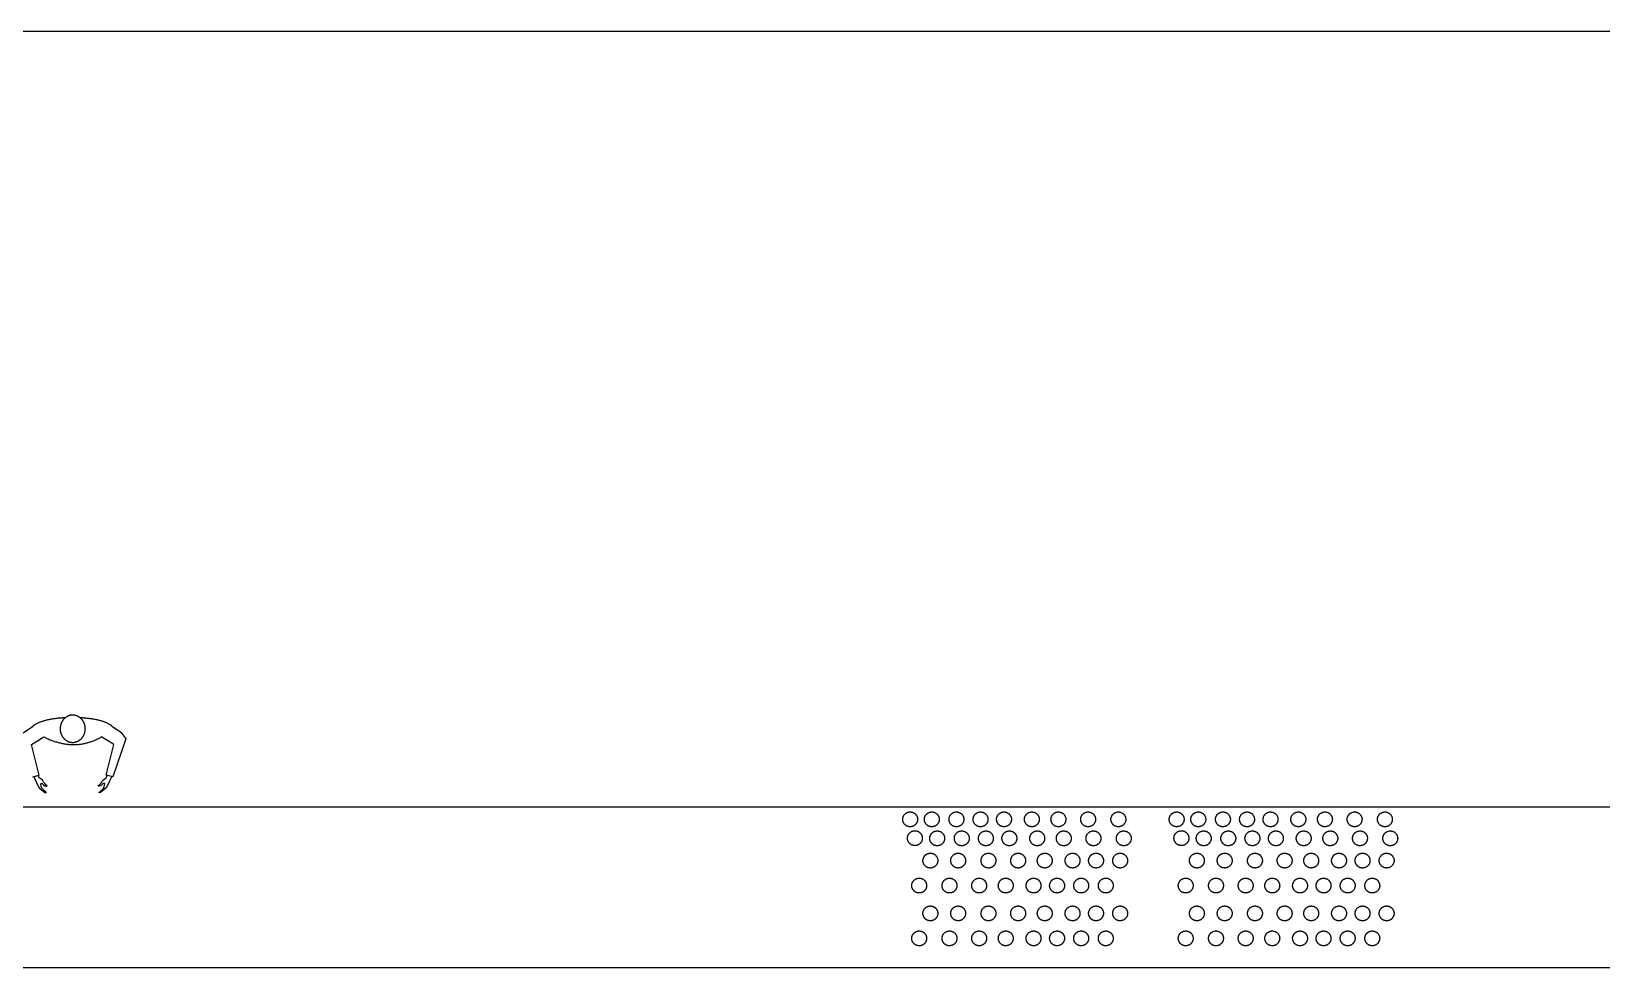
# Model space of a CAD drawing. Extents: x 539033 to 804858, y 468425 to 1263560.
# Drawn here: x 735568 to 742610, y 495138 to 499339 of the extents above; entities that cross this region are included whole.
import ezdxf

# ---------------------------------------------------------------- set-up
doc = ezdxf.new("R2010")
doc.units = 0
doc.header["$LTSCALE"] = 1000
doc.header["$MEASUREMENT"] = 0
doc.linetypes.add('DASHED2', pattern=[0.375, 0.25, -0.125])
doc.linetypes.add('HIDDEN2', pattern=[4.7625, 3.175, -1.5875])
doc.layers.get('0').update_dxf_attribs({"linetype": 'CONTINUOUS'})
doc.layers.add('4', color=7, linetype='HIDDEN2', lineweight=15)
doc.layers.add('柱子', color=7, linetype='CONTINUOUS')

msp = doc.modelspace()

# ---------------------------------------------------------------- linework, layer by layer
at = {"linetype": 'DASHED2', "lineweight": 25, "ltscale": 100}
for centre in [(739509.2, 495803.4), (739606.3, 495803.4), (739716.7, 495803.4), (739824.8, 495803.4), (739930.1, 495803.4), (740054.9, 495803.4), (740174.1, 495803.4), (740307.2, 495803.4), (740443, 495803.4), (740704.3, 495803.4), (740801.4, 495803.4), (740911.8, 495803.4), (741019.9, 495803.4), (741125.3, 495803.4), (741250, 495803.4), (741369.2, 495803.4), (741502.3, 495803.4), (741638.2, 495803.4), (739530.4, 495719), (739630.4, 495718.2), (739740.7, 495718.2), (739848.9, 495718.2), (739954.2, 495718.2), (740079, 495718.2), (740198.2, 495718.2), (740331.2, 495718.2), (740467.1, 495718.2), (740725.5, 495719), (740825.5, 495718.2), (740935.9, 495718.2), (741044, 495718.2), (741149.3, 495718.2), (741274.1, 495718.2), (741393.3, 495718.2), (741526.4, 495718.2), (741662.2, 495718.2), (739599.9, 495618.4), (739724.5, 495618.4), (739860.4, 495618.4), (739993.5, 495618.4), (740112.7, 495618.4), (740237.4, 495618.4), (740342.8, 495618.4), (740450.9, 495618.4), (740795, 495618.4), (740919.7, 495618.4), (741055.5, 495618.4), (741188.6, 495618.4), (741307.8, 495618.4), (741432.6, 495618.4), (741537.9, 495618.4), (741646, 495618.4), (739549.7, 495506.3), (739685.6, 495506.3), (739818.7, 495506.3), (739937.9, 495506.3), (740062.6, 495506.3), (740168, 495506.3), (740276.1, 495506.3), (740386.5, 495506.3), (740744.9, 495506.3), (740880.7, 495506.3), (741013.8, 495506.3), (741133, 495506.3), (741257.7, 495506.3), (741363.1, 495506.3), (741471.2, 495506.3), (741581.6, 495506.3), (739599.9, 495381.5), (739724.5, 495381.5), (739860.4, 495381.5), (739993.5, 495381.5), (740112.7, 495381.5), (740237.4, 495381.5), (740342.8, 495381.5), (740450.9, 495381.5), (740795, 495381.5), (740919.7, 495381.5), (741055.5, 495381.5), (741188.6, 495381.5), (741307.8, 495381.5), (741432.6, 495381.5), (741537.9, 495381.5), (741646, 495381.5), (739549.7, 495269.4), (739685.6, 495269.4), (739818.7, 495269.4), (739937.9, 495269.4), (740062.6, 495269.4), (740168, 495269.4), (740276.1, 495269.4), (740386.5, 495269.4), (740744.9, 495269.4), (740880.7, 495269.4), (741013.8, 495269.4), (741133, 495269.4), (741257.7, 495269.4), (741363.1, 495269.4), (741471.2, 495269.4), (741581.6, 495269.4)]:
    msp.add_circle(centre, 33.3, dxfattribs=at)
at = {"layer": '4', "color": 0, "lineweight": 25}
for p, q in [((735572.9, 496218.9), (735532.2, 496189.9)), ((735568.5, 496139.4), (735624, 496173.9)), ((735603.2, 496001.4), (735568.5, 496139.4)), ((735574.3, 495994.2), (735603.2, 496001.4))]:
    msp.add_line(p, q, dxfattribs=at)
msp.add_lwpolyline([(735572.9, 496218.9, -0.103432), (735578.1, 496224.2, -0.080082), (735623.5, 496245, -0.039093), (735677.6, 496255.6, -0.016245), (735720.1, 496259.1, -0.028628)], format="xyb", dxfattribs=at)
msp.add_lwpolyline([(735753.6, 496148.7, -0.106438), (735732.4, 496153.3, -0.101435), (735713.9, 496166.7, -0.09508), (735701.8, 496186.3, -0.091026), (735697.4, 496210, -0.091026), (735701.8, 496233.7, -0.09508), (735713.9, 496253.3, -0.101435), (735732.4, 496266.7, -0.106438), (735753.6, 496271.2, -0.106438), (735774.9, 496266.7, -0.101435), (735793.4, 496253.3, -0.09508), (735805.5, 496233.7, -0.091026), (735809.8, 496210, -0.091026), (735805.5, 496186.3, -0.09508), (735793.4, 496166.7, -0.101435), (735774.9, 496153.3, -0.106438)], format="xyb", close=True, dxfattribs=at)
for points in [[(735928.3, 496223.2), (735969.1, 496194.2), (735992.2, 496165.3), (735933, 495994.2), (735904.1, 496001.4), (735938.8, 496139.4), (735883.3, 496173.9)], [(735578.8, 495995.4), (735588.1, 495974.4), (735594.2, 495961.8), (735603, 495945.3), (735612.5, 495937), (735628.3, 495924.5), (735634.5, 495922.7), (735635, 495925.1), (735630.6, 495929), (735620.8, 495937.5), (735615.5, 495942.9), (735612.8, 495951.3), (735610.3, 495963.1), (735611.6, 495964.6), (735616.7, 495964.7), (735623.2, 495959), (735627.9, 495954), (735633.5, 495952.1), (735638.1, 495952.1), (735639, 495955.2), (735633.6, 495958.3), (735628.1, 495964.3), (735623, 495970.9), (735618.2, 495978.7), (735611.8, 495983.9), (735603.3, 495990.2), (735598.8, 496000.3)], [(735638.9, 495954.9), (735638.3, 495955.1), (735637.7, 495955.2), (735637.2, 495955.3), (735636.8, 495955.4), (735636.4, 495955.6), (735636.1, 495955.7), (735635.9, 495955.8), (735635.7, 495955.9), (735635.5, 495956.1), (735635.3, 495956.2), (735635.1, 495956.3), (735634.9, 495956.4), (735634.8, 495956.5), (735634.6, 495956.7), (735634.5, 495956.8), (735634.4, 495956.9), (735634.3, 495957), (735634.2, 495957.2), (735634.2, 495957.3), (735634.2, 495957.4), (735634.2, 495957.5), (735634.2, 495957.7), (735634.2, 495957.8), (735634.2, 495958)], [(735928.4, 495995.4), (735919.1, 495974.4), (735913.1, 495961.8), (735904.3, 495945.3), (735894.8, 495937), (735878.9, 495924.5), (735872.8, 495922.7), (735872.3, 495925.1), (735876.7, 495929), (735886.4, 495937.5), (735891.8, 495942.9), (735894.5, 495951.3), (735897, 495963.1), (735895.7, 495964.6), (735890.6, 495964.7), (735884, 495959), (735879.3, 495954), (735873.7, 495952.1), (735869.2, 495952.1), (735868.3, 495955.2), (735873.6, 495958.3), (735879.1, 495964.3), (735884.2, 495970.9), (735889.1, 495978.7), (735895.5, 495983.9), (735903.9, 495990.2), (735908.5, 496000.3)], [(735868.4, 495954.9), (735869, 495955.1), (735869.6, 495955.2), (735870.1, 495955.3), (735870.5, 495955.4), (735870.9, 495955.6), (735871.2, 495955.7), (735871.4, 495955.8), (735871.6, 495955.9), (735871.8, 495956.1), (735872, 495956.2), (735872.2, 495956.3), (735872.4, 495956.4), (735872.5, 495956.5), (735872.7, 495956.7), (735872.8, 495956.8), (735872.9, 495956.9), (735873, 495957), (735873, 495957.2), (735873.1, 495957.3), (735873.1, 495957.4), (735873.1, 495957.5), (735873.1, 495957.7), (735873.1, 495957.8), (735873, 495958)]]:
    msp.add_lwpolyline(points, dxfattribs=at)
for centre, radius, start, end in [((735752.5, 495603.5), 656.4, 83.44084, 86.95853), ((735787.3, 495905.4), 352.5, 74.48586, 83.44084), ((735839.5, 496093.6), 157.2, 56.1715, 74.48586), ((735917, 496209.2), 18, 50.89829, 56.1715), ((735762.9, 496429.4), 290.7, 241.46507, 269.23099), ((735753.6, 496394.2), 255.6, 271.17263, 300.478)]:
    msp.add_arc(centre, radius, start, end, dxfattribs=at)
at = {"layer": '柱子', "color": 2, "lineweight": 25, "ltscale": 100}
msp.add_line((747045.5, 499338.9), (697102.9, 499338.9), dxfattribs=at)
at = {"layer": '柱子', "lineweight": 25, "ltscale": 100}
for p, q in [((747045.5, 495858.8), (697302.9, 495853.2)), ((697303.2, 495138.2), (747045.7, 495139.3))]:
    msp.add_line(p, q, dxfattribs=at)

doc.saveas('drawing.dxf')
